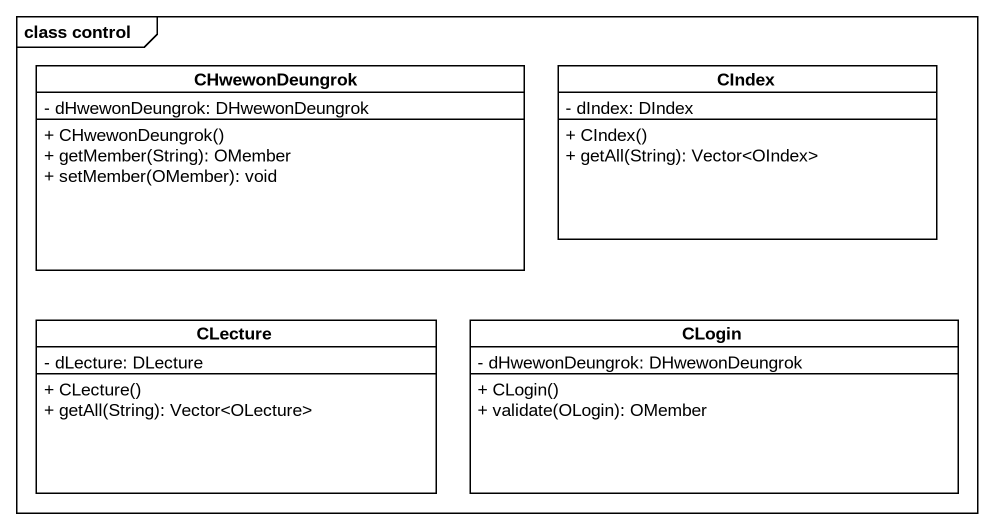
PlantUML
@startuml
mainframe class control
hide circle
hide empty members
skinparam classAttributeIconSize 0
class CHwewonDeungrok {
  - dHwewonDeungrok: DHwewonDeungrok
  + CHwewonDeungrok()
  + getMember(String): OMember
  + setMember(OMember): void
}
class CIndex {
  - dIndex: DIndex
  + CIndex()
  + getAll(String): Vector<OIndex>
}
class CLecture {
  - dLecture: DLecture
  + CLecture()
  + getAll(String): Vector<OLecture>
}
class CLogin {
  - dHwewonDeungrok: DHwewonDeungrok
  + CLogin()
  + validate(OLogin): OMember
}
@enduml
